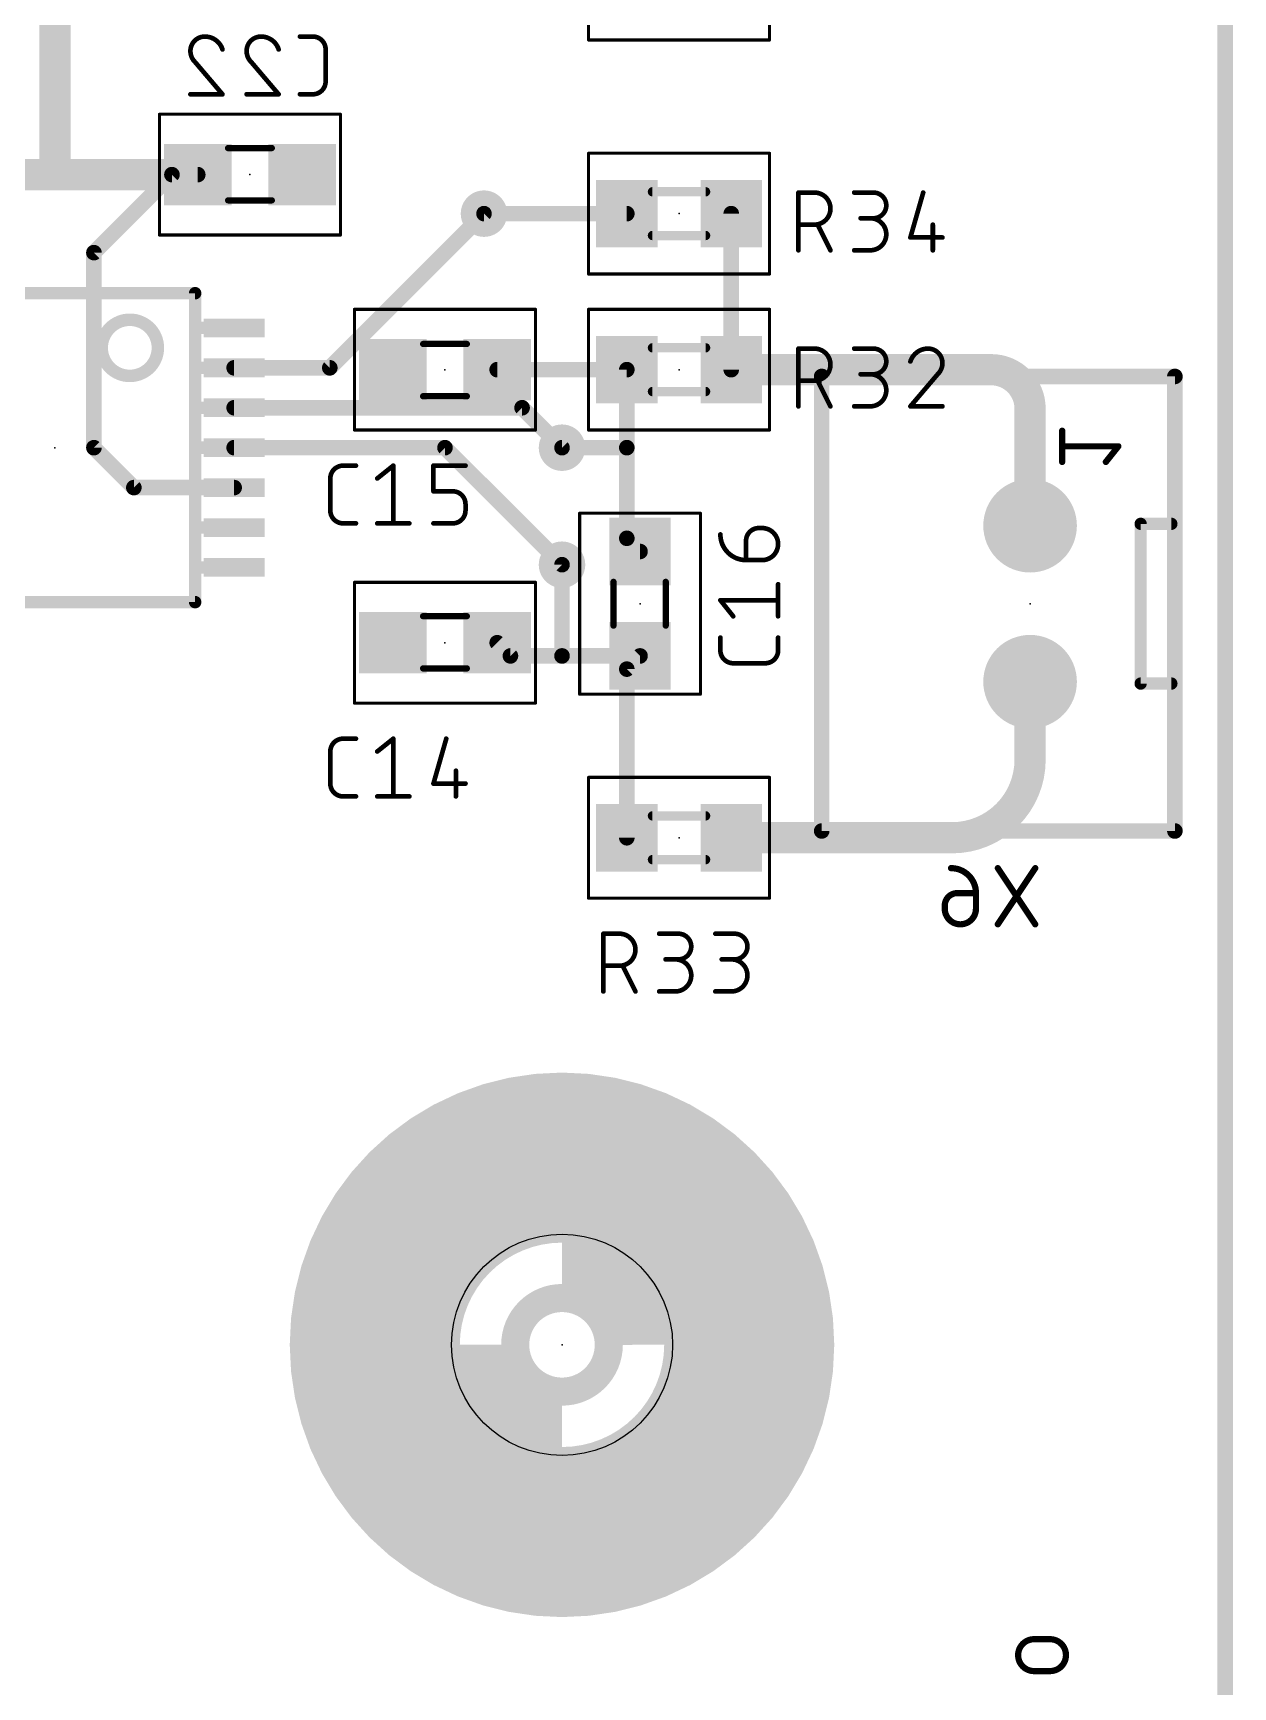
# Model space of a CAD drawing. Extents: x -10 to 79, y 9 to 113.
# Drawn here: x 59.33 to 78.87, y 30.63 to 57.55 of the extents above; entities that cross this region are included whole.
import ezdxf

# ---------------------------------------------------------------- set-up
doc = ezdxf.new("R2010")
doc.units = 0
for name, color, linetype in [('1', 12, 'CONTINUOUS'), ('16', 132, 'CONTINUOUS'), ('17', 110, 'CONTINUOUS'), ('18', 110, 'CONTINUOUS'), ('20', 31, 'CONTINUOUS'), ('21', 253, 'CONTINUOUS'), ('22', 253, 'CONTINUOUS'), ('23', 53, 'CONTINUOUS'), ('24', 53, 'CONTINUOUS'), ('25', 253, 'CONTINUOUS'), ('26', 253, 'CONTINUOUS'), ('39', 12, 'CONTINUOUS'), ('40', 132, 'CONTINUOUS'), ('41', 12, 'CONTINUOUS'), ('42', 132, 'CONTINUOUS'), ('43', 110, 'CONTINUOUS'), ('51', 253, 'CONTINUOUS'), ('52', 253, 'CONTINUOUS')]:
    doc.layers.add(name, color=color, linetype=linetype)

# ---------------------------------------------------------------- blocks, each defined once
blk = doc.blocks.new('RECT')
blk.add_solid([(-0.5, -0.5), (0.5, -0.5), (-0.5, 0.5), (0.5, 0.5)])
blk = doc.blocks.new('ROUNDP')
at = {"const_width": 0.5}
blk.add_lwpolyline([(0, -0.25, 1), (0, 0.25, 1), (0, -0.25)], format="xyb", dxfattribs=at)
blk = doc.blocks.new('ROUNDV')
at = {"const_width": 0.5}
blk.add_lwpolyline([(0, -0.25, 1), (0, 0.25, 1), (0, -0.25)], format="xyb", dxfattribs=at)

msp = doc.modelspace()

# ---------------------------------------------------------------- linework, layer by layer
at = {"layer": '1'}
for points, const_width in [([(78.74, 113.03), (78.74, 8.89)], 0.254), ([(66.675, 54.61), (69, 54.61)], 0.254), ([(70.7, 52.07), (70.7, 54.61)], 0.254), ([(70.7, 52.07), (74.93, 52.07)], 0.508), ([(69, 52.07), (66.89, 52.07)], 0.254), ([(69, 50.8), (69, 52.07)], 0.254), ([(75.565, 51.435), (75.565, 49.53)], 0.508), ([(67.945, 50.8), (69, 50.8)], 0.254), ([(69, 49.325), (69, 50.8)], 0.254), ([(67.945, 48.895), (67.945, 47.41)], 0.254), ([(67.105, 47.41), (66.89, 47.625)], 0.254), ([(67.945, 47.41), (67.105, 47.41)], 0.254), ([(69.215, 47.41), (67.945, 47.41)], 0.254), ([(69, 47.195), (69.215, 47.41)], 0.254), ([(69, 44.45), (69, 47.195)], 0.254), ([(75.565, 45.72), (75.565, 46.99)], 0.508), ([(70.7, 44.45), (74.295, 44.45)], 0.508)]:
    msp.add_lwpolyline(points, dxfattribs=dict(at, const_width=const_width))
for points, const_width in [([(66.675, 54.6735, 1), (66.675, 54.5465)], 0.127), ([(69, 54.5465, 1), (69, 54.6735)], 0.127), ([(70.7635, 54.61, 1), (70.6365, 54.61)], 0.127), ([(70.7, 52.197, 1), (70.7, 51.943)], 0.254), ([(75.565, 51.435, 0.4142), (74.93, 52.07)], 0.508), ([(74.93, 52.197, 1), (74.93, 51.943)], 0.254), ([(74.93, 51.943, 1), (74.93, 52.197)], 0.254), ([(66.89, 52.1335, 1), (66.89, 52.0065)], 0.127), ([(69.0635, 52.07, 1), (68.9365, 52.07)], 0.127), ([(69, 52.0065, 1), (69, 52.1335)], 0.127), ([(70.6365, 52.07, 1), (70.7635, 52.07)], 0.127), ([(75.692, 51.435, 1), (75.438, 51.435)], 0.254), ([(75.438, 51.435, 1), (75.692, 51.435)], 0.254), ([(67.945, 50.8635, 1), (67.945, 50.7365)], 0.127), ([(69.0635, 50.8, 1), (68.9365, 50.8)], 0.127), ([(69, 50.7365, 1), (69, 50.8635)], 0.127), ([(68.9365, 50.8, 1), (69.0635, 50.8)], 0.127), ([(75.438, 49.53, 1), (75.692, 49.53)], 0.254), ([(69, 49.325, 0.4142), (69.215, 49.11)], 0.254), ([(69.0635, 49.325, 1), (68.9365, 49.325)], 0.127), ([(68.9365, 49.325, 1), (69.0635, 49.325)], 0.127), ([(68.0085, 48.895, 1), (67.8815, 48.895)], 0.127), ([(69.215, 49.0465, 1), (69.215, 49.1735)], 0.127), ([(66.9349, 47.6699, 1), (66.8451, 47.5801)], 0.127), ([(67.105, 47.4735, 1), (67.105, 47.3465)], 0.127), ([(67.0601, 47.3651, 1), (67.1499, 47.4549)], 0.127), ([(67.945, 47.4735, 1), (67.945, 47.3465)], 0.127), ([(67.8815, 47.41, 1), (68.0085, 47.41)], 0.127), ([(67.945, 47.3465, 1), (67.945, 47.4735)], 0.127), ([(69.2599, 47.3651, 1), (69.1701, 47.4549)], 0.127), ([(69.215, 47.3465, 1), (69.215, 47.4735)], 0.127), ([(69.0635, 47.195, 1), (68.9365, 47.195)], 0.127), ([(68.9551, 47.2399, 1), (69.0449, 47.1501)], 0.127), ([(75.692, 46.99, 1), (75.438, 46.99)], 0.254), ([(74.295, 44.45, 0.4142), (75.565, 45.72)], 0.508), ([(75.692, 45.72, 1), (75.438, 45.72)], 0.254), ([(75.438, 45.72, 1), (75.692, 45.72)], 0.254), ([(70.7, 44.577, 1), (70.7, 44.323)], 0.254), ([(74.295, 44.577, 1), (74.295, 44.323)], 0.254), ([(74.295, 44.323, 1), (74.295, 44.577)], 0.254), ([(68.9365, 44.45, 1), (69.0635, 44.45)], 0.127)]:
    msp.add_lwpolyline(points, format="xyb", dxfattribs=dict(at, const_width=const_width))
at = {"layer": '16'}
for points, const_width in [([(78.74, 113.03), (78.74, 8.89)], 0.254), ([(59.69, 57.785), (61.595, 59.69)], 0.508), ([(59.69, 55.245), (59.69, 57.785)], 0.508), ([(58, 55.245), (59.69, 55.245)], 0.508), ([(59.69, 55.245), (62.015, 55.245)], 0.508), ([(60.325, 53.975), (61.595, 55.245)], 0.254), ([(61.595, 55.245), (62.015, 55.245)], 0.254), ([(64.165, 52.1), (66.675, 54.61)], 0.254), ([(60.325, 50.8), (60.325, 53.975)], 0.254), ([(62.6078, 52.1), (64.165, 52.1)], 0.254), ([(62.6078, 51.45), (67.295, 51.45)], 0.254), ([(67.295, 51.45), (67.945, 50.8)], 0.254), ([(60.975, 50.15), (60.325, 50.8)], 0.254), ([(62.6078, 50.8), (66.04, 50.8)], 0.254), ([(66.04, 50.8), (67.945, 48.895)], 0.254), ([(62.6078, 50.15), (60.975, 50.15)], 0.254)]:
    msp.add_lwpolyline(points, dxfattribs=dict(at, const_width=const_width))
for points, const_width in [([(59.6002, 57.8748, 1), (59.7798, 57.6952)], 0.254), ([(59.69, 55.372, 1), (59.69, 55.118)], 0.254), ([(59.69, 55.118, 1), (59.69, 55.372)], 0.254), ([(62.015, 55.118, 1), (62.015, 55.372)], 0.254), ([(59.563, 55.245, 1), (59.817, 55.245)], 0.254), ([(61.595, 55.3085, 1), (61.595, 55.1815)], 0.127), ([(61.6399, 55.2001, 1), (61.5501, 55.2899)], 0.127), ([(62.015, 55.1815, 1), (62.015, 55.3085)], 0.127), ([(66.7199, 54.5651, 1), (66.6301, 54.6549)], 0.127), ([(60.3885, 53.975, 1), (60.2615, 53.975)], 0.127), ([(60.2801, 54.0199, 1), (60.3699, 53.9301)], 0.127), ([(62.6078, 52.1635, 1), (62.6078, 52.0365)], 0.127), ([(64.1201, 52.1449, 1), (64.2099, 52.0551)], 0.127), ([(64.165, 52.0365, 1), (64.165, 52.1635)], 0.127), ([(62.6078, 51.5135, 1), (62.6078, 51.3865)], 0.127), ([(67.3399, 51.4949, 1), (67.2501, 51.4051)], 0.127), ([(67.295, 51.3865, 1), (67.295, 51.5135)], 0.127), ([(60.3699, 50.8449, 1), (60.2801, 50.7551)], 0.127), ([(62.6078, 50.8635, 1), (62.6078, 50.7365)], 0.127), ([(66.0849, 50.8449, 1), (65.9951, 50.7551)], 0.127), ([(66.04, 50.7365, 1), (66.04, 50.8635)], 0.127), ([(67.9001, 50.7551, 1), (67.9899, 50.8449)], 0.127), ([(60.2615, 50.8, 1), (60.3885, 50.8)], 0.127), ([(60.975, 50.2135, 1), (60.975, 50.0865)], 0.127), ([(60.9301, 50.1051, 1), (61.0199, 50.1949)], 0.127), ([(62.6078, 50.0865, 1), (62.6078, 50.2135)], 0.127), ([(67.9001, 48.8501, 1), (67.9899, 48.9399)], 0.127)]:
    msp.add_lwpolyline(points, format="xyb", dxfattribs=dict(at, const_width=const_width))
at = {"layer": '20', "const_width": 0.254}
msp.add_lwpolyline([(78.74, 113.03), (78.74, 8.89)], dxfattribs=at)
at = {"layer": '20'}
msp.add_circle((67.945, 36.195), 1.8, dxfattribs=at)
at = {"layer": '21'}
for points, const_width in [([(67.945, 32.766, 1), (67.945, 39.624, 1), (67.945, 32.766)], 0.1524), ([(67.945, 34.295, 1), (67.945, 38.095, 1), (67.945, 34.295)], 0.2032), ([(75.6299, 31.4028, 1), (75.6299, 30.8836)], 0.1016), ([(75.6299, 31.4282, 1), (75.6299, 31.3774)], 0.0508), ([(75.6299, 31.3774, 1), (75.6299, 31.4282)], 0.0508), ([(75.8896, 30.8836, 1), (75.8896, 31.4028)], 0.1016), ([(75.8896, 31.4282, 1), (75.8896, 31.3774)], 0.0508), ([(75.8896, 31.3774, 1), (75.8896, 31.4282)], 0.0508), ([(75.6299, 30.909, 1), (75.6299, 30.8582)], 0.0508), ([(75.6299, 30.8582, 1), (75.6299, 30.909)], 0.0508), ([(75.8896, 30.909, 1), (75.8896, 30.8582)], 0.0508), ([(75.8896, 30.8582, 1), (75.8896, 30.909)], 0.0508)]:
    msp.add_lwpolyline(points, format="xyb", dxfattribs=dict(at, const_width=const_width))
at = {"layer": '21', "const_width": 0.1016}
for points in [[(75.6299, 31.4028), (75.8896, 31.4028)], [(75.8896, 30.8836), (75.6299, 30.8836)]]:
    msp.add_lwpolyline(points, dxfattribs=at)
at = {"layer": '22'}
for points, const_width in [([(61.9728, 53.3146), (57.4072, 53.3146)], 0.2032), ([(72.1725, 44.56), (72.1725, 51.96)], 0.254), ([(72.1725, 51.96), (77.9225, 51.96)], 0.254), ([(77.9225, 51.96), (77.9225, 44.56)], 0.254), ([(77.865, 49.56), (77.365, 49.56)], 0.2), ([(77.365, 49.56), (77.365, 46.96)], 0.2), ([(57.4072, 48.2854), (61.9728, 48.2854)], 0.2032), ([(77.865, 46.96), (77.365, 46.96)], 0.2), ([(77.9225, 44.56), (72.1725, 44.56)], 0.254)]:
    msp.add_lwpolyline(points, dxfattribs=dict(at, const_width=const_width))
for points, const_width in [([(61.9728, 53.2638, 1), (61.9728, 53.3654)], 0.1016), ([(60.9092, 51.9684, 1), (60.9092, 52.8828, 1), (60.9092, 51.9684)], 0.2032), ([(72.236, 51.96, 1), (72.109, 51.96)], 0.127), ([(72.1725, 52.0235, 1), (72.1725, 51.8965)], 0.127), ([(77.986, 51.96, 1), (77.859, 51.96)], 0.127), ([(77.9225, 51.8965, 1), (77.9225, 52.0235)], 0.127), ([(77.365, 49.61, 1), (77.365, 49.51)], 0.1), ([(77.415, 49.56, 1), (77.315, 49.56)], 0.1), ([(77.865, 49.51, 1), (77.865, 49.61)], 0.1), ([(61.9728, 48.2346, 1), (61.9728, 48.3362)], 0.1016), ([(77.365, 47.01, 1), (77.365, 46.91)], 0.1), ([(77.315, 46.96, 1), (77.415, 46.96)], 0.1), ([(77.865, 46.91, 1), (77.865, 47.01)], 0.1), ([(72.1725, 44.6235, 1), (72.1725, 44.4965)], 0.127), ([(72.109, 44.56, 1), (72.236, 44.56)], 0.127), ([(77.859, 44.56, 1), (77.986, 44.56)], 0.127), ([(77.9225, 44.4965, 1), (77.9225, 44.6235)], 0.127)]:
    msp.add_lwpolyline(points, format="xyb", dxfattribs=dict(at, const_width=const_width))
at = {"layer": '23'}
for p in [(69.85, 54.61), (66.04, 52.07), (69.85, 52.07), (69.215, 48.26), (66.04, 47.625), (69.85, 44.45), (67.945, 36.195)]:
    msp.add_point(p, dxfattribs=at)
at = {"layer": '24'}
for p in [(62.865, 55.245), (59.69, 50.8), (75.565, 48.26)]:
    msp.add_point(p, dxfattribs=at)
at = {"layer": '25', "const_width": 0.0762}
for points in [[(71.7931, 54.0131), (71.7931, 54.9529)], [(71.7931, 54.9529), (72.0542, 54.9529)], [(72.7018, 54.9529), (73.0151, 54.9529)], [(73.825, 54.9529), (73.6162, 54.2219)], [(72.0542, 54.4308), (71.7931, 54.4308)], [(72.3152, 54.0131), (72.1064, 54.4308)], [(73.0151, 54.5352), (72.8062, 54.5352)], [(73.9817, 54.4308), (73.9817, 54.0131)], [(73.6162, 54.2219), (74.1383, 54.2219)], [(72.7018, 54.0131), (72.9628, 54.0131)], [(71.7931, 51.4731), (71.7931, 52.4129)], [(71.7931, 52.4129), (72.0542, 52.4129)], [(72.7018, 52.4129), (73.0151, 52.4129)], [(73.0151, 51.9952), (72.8062, 51.9952)], [(74.06, 51.9952), (73.6162, 51.4731)], [(72.0542, 51.8908), (71.7931, 51.8908)], [(72.3152, 51.4731), (72.1064, 51.8908)], [(72.7018, 51.4731), (72.9628, 51.4731)], [(73.6162, 51.4731), (74.1383, 51.4731)], [(64.3819, 50.5079), (64.5908, 50.5079)], [(64.9377, 50.2991), (65.1987, 50.5079)], [(65.1987, 50.5079), (65.1987, 49.5681)], [(65.8521, 50.0902), (65.8521, 50.5079)], [(65.8521, 50.5079), (66.3742, 50.5079)], [(64.1731, 49.7769), (64.1731, 50.2991)], [(66.1653, 50.0902), (65.8521, 50.0902)], [(66.3742, 49.7769), (66.3742, 49.8814)], [(64.5908, 49.5681), (64.3819, 49.5681)], [(64.9377, 49.5681), (65.4598, 49.5681)], [(65.8521, 49.5681), (66.1653, 49.5681)], [(70.9408, 48.9698), (70.9408, 49.2831)], [(71.1496, 49.4919), (71.2018, 49.4919)], [(71.2018, 48.9698), (70.9408, 48.9698)], [(71.4629, 48.0554), (71.4629, 48.5775)], [(70.7319, 48.0554), (70.5231, 48.3164)], [(70.5231, 48.3164), (71.4629, 48.3164)], [(70.5231, 47.4997), (70.5231, 47.7085)], [(71.4629, 47.7085), (71.4629, 47.4997)], [(71.2541, 47.2908), (70.7319, 47.2908)], [(64.3819, 46.0629), (64.5908, 46.0629)], [(64.9377, 45.8541), (65.1987, 46.0629)], [(65.1987, 46.0629), (65.1987, 45.1231)], [(66.0609, 46.0629), (65.8521, 45.3319)], [(64.1731, 45.3319), (64.1731, 45.8541)], [(66.2175, 45.5408), (66.2175, 45.1231)], [(65.8521, 45.3319), (66.3742, 45.3319)], [(64.5908, 45.1231), (64.3819, 45.1231)], [(64.9377, 45.1231), (65.4598, 45.1231)], [(68.6181, 41.9481), (68.6181, 42.8879)], [(68.6181, 42.8879), (68.8792, 42.8879)], [(69.5268, 42.8879), (69.8401, 42.8879)], [(70.4412, 42.8879), (70.7545, 42.8879)], [(68.8792, 42.3658), (68.6181, 42.3658)], [(69.1402, 41.9481), (68.9314, 42.3658)], [(69.8401, 42.4702), (69.6312, 42.4702)], [(70.7545, 42.4702), (70.5456, 42.4702)], [(69.5268, 41.9481), (69.7878, 41.9481)], [(70.4412, 41.9481), (70.7022, 41.9481)]]:
    msp.add_lwpolyline(points, dxfattribs=at)
at = {"layer": '25'}
for points, const_width in [([(71.7931, 54.9719, 1), (71.7931, 54.9338)], 0.0381), ([(71.8122, 54.9529, 1), (71.7741, 54.9529)], 0.0381), ([(72.0542, 54.4308, 1), (72.0542, 54.9529)], 0.0762), ([(72.0542, 54.9719, 1), (72.0542, 54.9338)], 0.0381), ([(72.0542, 54.9338, 1), (72.0542, 54.9719)], 0.0381), ([(72.7018, 54.9719, 1), (72.7018, 54.9338)], 0.0381), ([(73.0151, 54.5352, 1), (73.0151, 54.9529)], 0.0762), ([(73.0151, 54.9719, 1), (73.0151, 54.9338)], 0.0381), ([(73.0151, 54.9338, 1), (73.0151, 54.9719)], 0.0381), ([(73.8433, 54.9477, 1), (73.8067, 54.9581)], 0.0381), ([(71.7931, 54.4498, 1), (71.7931, 54.4117)], 0.0381), ([(72.0542, 54.4498, 1), (72.0542, 54.4117)], 0.0381), ([(72.0542, 54.4117, 1), (72.0542, 54.4498)], 0.0381), ([(72.1234, 54.4393, 1), (72.0893, 54.4223)], 0.0381), ([(72.8062, 54.5543, 1), (72.8062, 54.5162)], 0.0381), ([(72.9628, 54.0131, 1), (72.9628, 54.5352)], 0.0762), ([(72.9628, 54.5543, 1), (72.9628, 54.5162)], 0.0381), ([(73.0151, 54.5543, 1), (73.0151, 54.5162)], 0.0381), ([(73.0151, 54.5162, 1), (73.0151, 54.5543)], 0.0381), ([(74.0007, 54.4308, 1), (73.9626, 54.4308)], 0.0381), ([(73.6162, 54.241, 1), (73.6162, 54.2029)], 0.0381), ([(73.5979, 54.2272, 1), (73.6345, 54.2167)], 0.0381), ([(74.1383, 54.2029, 1), (74.1383, 54.241)], 0.0381), ([(71.7741, 54.0131, 1), (71.8122, 54.0131)], 0.0381), ([(72.2982, 54.0046, 1), (72.3322, 54.0216)], 0.0381), ([(72.7018, 54.0322, 1), (72.7018, 53.9941)], 0.0381), ([(72.9628, 54.0322, 1), (72.9628, 53.9941)], 0.0381), ([(72.9628, 53.9941, 1), (72.9628, 54.0322)], 0.0381), ([(73.9626, 54.0131, 1), (74.0007, 54.0131)], 0.0381), ([(71.7931, 52.432, 1), (71.7931, 52.3939)], 0.0381), ([(71.8122, 52.4129, 1), (71.7741, 52.4129)], 0.0381), ([(72.0542, 52.432, 1), (72.0542, 52.3939)], 0.0381), ([(72.0542, 51.8908, 1), (72.0542, 52.4129)], 0.0762), ([(72.0542, 52.3939, 1), (72.0542, 52.432)], 0.0381), ([(72.7018, 52.432, 1), (72.7018, 52.3939)], 0.0381), ([(73.0151, 52.432, 1), (73.0151, 52.3939)], 0.0381), ([(73.0151, 51.9952, 1), (73.0151, 52.4129)], 0.0762), ([(73.0151, 52.3939, 1), (73.0151, 52.432)], 0.0381), ([(73.9033, 52.4129, 0.3252), (73.6162, 52.2041)], 0.0762), ([(73.9033, 52.432, 1), (73.9033, 52.3939)], 0.0381), ([(74.1383, 52.178, 0.4142), (73.9033, 52.4129)], 0.0762), ([(73.9033, 52.3939, 1), (73.9033, 52.4319)], 0.0381), ([(72.8062, 52.0143, 1), (72.8062, 51.9762)], 0.0381), ([(72.9628, 51.4731, 1), (72.9628, 51.9952)], 0.0762), ([(72.9628, 52.0143, 1), (72.9628, 51.9762)], 0.0381), ([(73.0151, 52.0143, 1), (73.0151, 51.9762)], 0.0381), ([(73.0151, 51.9762, 1), (73.0151, 52.0143)], 0.0381), ([(73.5981, 52.2099, 1), (73.6343, 52.1982)], 0.0381), ([(74.0468, 52.009, 1), (74.0731, 51.9814)], 0.0381), ([(74.06, 51.9952, 0.2052), (74.1383, 52.178)], 0.0762), ([(74.0745, 51.9829, 1), (74.0455, 52.0075)], 0.0381), ([(74.1573, 52.1779, 1), (74.1192, 52.178)], 0.0381), ([(74.1192, 52.178, 1), (74.1573, 52.178)], 0.0381), ([(71.7931, 51.9098, 1), (71.7931, 51.8717)], 0.0381), ([(72.0542, 51.9098, 1), (72.0542, 51.8717)], 0.0381), ([(72.0542, 51.8717, 1), (72.0542, 51.9098)], 0.0381), ([(72.1234, 51.8993, 1), (72.0893, 51.8823)], 0.0381), ([(71.7741, 51.4731, 1), (71.8122, 51.4731)], 0.0381), ([(72.2982, 51.4646, 1), (72.3322, 51.4816)], 0.0381), ([(72.7018, 51.4922, 1), (72.7018, 51.4541)], 0.0381), ([(72.9628, 51.4922, 1), (72.9628, 51.4541)], 0.0381), ([(72.9628, 51.4541, 1), (72.9628, 51.4922)], 0.0381), ([(73.6162, 51.4922, 1), (73.6162, 51.4541)], 0.0381), ([(73.6017, 51.4854, 1), (73.6307, 51.4608)], 0.0381), ([(74.1383, 51.4541, 1), (74.1383, 51.4922)], 0.0381), ([(64.3819, 50.5079, 0.4142), (64.1731, 50.2991)], 0.0762), ([(64.3819, 50.5269, 1), (64.3819, 50.4888)], 0.0381), ([(64.3819, 50.4889, 1), (64.3819, 50.5269)], 0.0381), ([(64.5908, 50.4888, 1), (64.5908, 50.5269)], 0.0381), ([(65.2178, 50.5079, 1), (65.1797, 50.5079)], 0.0381), ([(65.2106, 50.493, 1), (65.1868, 50.5228)], 0.0381), ([(65.8711, 50.5079, 1), (65.833, 50.5079)], 0.0381), ([(65.8521, 50.5269, 1), (65.8521, 50.4888)], 0.0381), ([(66.3742, 50.4888, 1), (66.3742, 50.5269)], 0.0381), ([(64.1921, 50.2991, 1), (64.1541, 50.2991)], 0.0381), ([(64.1541, 50.2991, 1), (64.1921, 50.2991)], 0.0381), ([(64.9258, 50.3139, 1), (64.9496, 50.2842)], 0.0381), ([(65.8521, 50.1093, 1), (65.8521, 50.0712)], 0.0381), ([(65.833, 50.0902, 1), (65.8711, 50.0902)], 0.0381), ([(66.3742, 49.8814, 0.4142), (66.1653, 50.0902)], 0.0762), ([(66.1653, 50.1093, 1), (66.1653, 50.0712)], 0.0381), ([(66.1653, 50.0712, 1), (66.1653, 50.1093)], 0.0381), ([(64.1731, 49.7769, 0.4142), (64.3819, 49.5681)], 0.0762), ([(64.1921, 49.7769, 1), (64.1541, 49.7769)], 0.0381), ([(66.1653, 49.5681, 0.4142), (66.3742, 49.7769)], 0.0762), ([(66.3932, 49.8814, 1), (66.3551, 49.8814)], 0.0381), ([(66.3551, 49.8814, 1), (66.3932, 49.8814)], 0.0381), ([(66.3932, 49.7769, 1), (66.3551, 49.7769)], 0.0381), ([(64.1541, 49.7769, 1), (64.1921, 49.7769)], 0.0381), ([(64.3819, 49.5872, 1), (64.3819, 49.5491)], 0.0381), ([(64.3819, 49.5491, 1), (64.3819, 49.5872)], 0.0381), ([(64.5908, 49.5491, 1), (64.5908, 49.5872)], 0.0381), ([(64.9377, 49.5872, 1), (64.9377, 49.5491)], 0.0381), ([(65.1797, 49.5681, 1), (65.2178, 49.5681)], 0.0381), ([(65.4598, 49.5491, 1), (65.4598, 49.5872)], 0.0381), ([(65.8521, 49.5872, 1), (65.8521, 49.5491)], 0.0381), ([(66.1653, 49.5872, 1), (66.1653, 49.5491)], 0.0381), ([(66.1653, 49.5491, 1), (66.1653, 49.5872)], 0.0381), ([(66.3551, 49.7769, 1), (66.3932, 49.7769)], 0.0381), ([(70.5231, 49.3875, 0.4142), (70.9408, 48.9698)], 0.0762), ([(70.5421, 49.3875, 1), (70.504, 49.3875)], 0.0381), ([(71.1496, 49.4919, 0.4142), (70.9408, 49.2831)], 0.0762), ([(70.9598, 49.2831, 1), (70.9217, 49.2831)], 0.0381), ([(70.9217, 49.2831, 1), (70.9598, 49.2831)], 0.0381), ([(71.1496, 49.511, 1), (71.1496, 49.4729)], 0.0381), ([(71.1496, 49.4729, 1), (71.1496, 49.511)], 0.0381), ([(71.2018, 49.511, 1), (71.2018, 49.4729)], 0.0381), ([(71.2018, 48.9698, 1), (71.2018, 49.4919)], 0.0762), ([(71.2018, 49.4729, 1), (71.2018, 49.511)], 0.0381), ([(70.9408, 48.9888, 1), (70.9408, 48.9507)], 0.0381), ([(70.9408, 48.9507, 1), (70.9408, 48.9888)], 0.0381), ([(71.2018, 48.9888, 1), (71.2018, 48.9507)], 0.0381), ([(71.2018, 48.9507, 1), (71.2018, 48.9888)], 0.0381), ([(70.9217, 48.9698, 1), (70.9598, 48.9698)], 0.0381), ([(71.4819, 48.5775, 1), (71.4439, 48.5775)], 0.0381), ([(70.5231, 48.3355, 1), (70.5231, 48.2974)], 0.0381), ([(70.538, 48.3283, 1), (70.5082, 48.3045)], 0.0381), ([(71.4629, 48.2974, 1), (71.4629, 48.3355)], 0.0381), ([(70.7171, 48.0435, 1), (70.7468, 48.0673)], 0.0381), ([(71.4439, 48.0554, 1), (71.4819, 48.0554)], 0.0381), ([(70.5421, 47.7085, 1), (70.5041, 47.7085)], 0.0381), ([(71.4819, 47.7085, 1), (71.4439, 47.7085)], 0.0381), ([(70.5231, 47.4997, 0.4142), (70.7319, 47.2908)], 0.0762), ([(70.5421, 47.4997, 1), (70.504, 47.4997)], 0.0381), ([(70.5041, 47.4997, 1), (70.5421, 47.4997)], 0.0381), ([(71.2541, 47.2908, 0.4142), (71.4629, 47.4997)], 0.0762), ([(71.4819, 47.4997, 1), (71.4439, 47.4997)], 0.0381), ([(71.4439, 47.4997, 1), (71.4819, 47.4997)], 0.0381), ([(70.7319, 47.3099, 1), (70.7319, 47.2718)], 0.0381), ([(70.7319, 47.2718, 1), (70.7319, 47.3099)], 0.0381), ([(71.2541, 47.3099, 1), (71.2541, 47.2718)], 0.0381), ([(71.2541, 47.2718, 1), (71.2541, 47.3099)], 0.0381), ([(64.3819, 46.0629, 0.4142), (64.1731, 45.8541)], 0.0762), ([(64.3819, 46.0819, 1), (64.3819, 46.0438)], 0.0381), ([(64.3819, 46.0439, 1), (64.3819, 46.0819)], 0.0381), ([(64.5908, 46.0438, 1), (64.5908, 46.0819)], 0.0381), ([(65.2178, 46.0629, 1), (65.1797, 46.0629)], 0.0381), ([(65.2106, 46.048, 1), (65.1868, 46.0778)], 0.0381), ([(66.0792, 46.0577, 1), (66.0426, 46.0681)], 0.0381), ([(64.1921, 45.8541, 1), (64.1541, 45.8541)], 0.0381), ([(64.1541, 45.8541, 1), (64.1921, 45.8541)], 0.0381), ([(64.9258, 45.8689, 1), (64.9496, 45.8392)], 0.0381), ([(66.2366, 45.5408, 1), (66.1985, 45.5408)], 0.0381), ([(64.1731, 45.3319, 0.4142), (64.3819, 45.1231)], 0.0762), ([(64.1921, 45.3319, 1), (64.1541, 45.3319)], 0.0381), ([(64.1541, 45.3319, 1), (64.1921, 45.3319)], 0.0381), ([(65.8337, 45.3372, 1), (65.8704, 45.3267)], 0.0381), ([(65.8521, 45.351, 1), (65.8521, 45.3129)], 0.0381), ([(66.3742, 45.3129, 1), (66.3742, 45.351)], 0.0381), ([(64.3819, 45.1422, 1), (64.3819, 45.1041)], 0.0381), ([(64.3819, 45.1041, 1), (64.3819, 45.1422)], 0.0381), ([(64.5908, 45.1041, 1), (64.5908, 45.1422)], 0.0381), ([(64.9377, 45.1422, 1), (64.9377, 45.1041)], 0.0381), ([(65.1797, 45.1231, 1), (65.2178, 45.1231)], 0.0381), ([(65.4598, 45.1041, 1), (65.4598, 45.1422)], 0.0381), ([(66.1985, 45.1231, 1), (66.2366, 45.1231)], 0.0381), ([(68.6371, 42.8879, 1), (68.5991, 42.8879)], 0.0381), ([(68.6181, 42.907, 1), (68.6181, 42.8689)], 0.0381), ([(68.8792, 42.3658, 1), (68.8792, 42.8879)], 0.0762), ([(68.8792, 42.907, 1), (68.8792, 42.8689)], 0.0381), ([(68.8792, 42.8689, 1), (68.8792, 42.907)], 0.0381), ([(69.5268, 42.907, 1), (69.5268, 42.8689)], 0.0381), ([(69.8401, 42.4702, 1), (69.8401, 42.8879)], 0.0762), ([(69.8401, 42.907, 1), (69.8401, 42.8689)], 0.0381), ([(69.8401, 42.8689, 1), (69.8401, 42.907)], 0.0381), ([(70.4412, 42.907, 1), (70.4412, 42.8689)], 0.0381), ([(70.7545, 42.4702, 1), (70.7545, 42.8879)], 0.0762), ([(70.7545, 42.907, 1), (70.7545, 42.8689)], 0.0381), ([(70.7545, 42.8689, 1), (70.7545, 42.907)], 0.0381), ([(68.6181, 42.3848, 1), (68.6181, 42.3467)], 0.0381), ([(68.8792, 42.3848, 1), (68.8792, 42.3467)], 0.0381), ([(68.8792, 42.3467, 1), (68.8792, 42.3848)], 0.0381), ([(68.9484, 42.3743, 1), (68.9143, 42.3573)], 0.0381), ([(69.6312, 42.4893, 1), (69.6312, 42.4512)], 0.0381), ([(69.7878, 42.4893, 1), (69.7878, 42.4512)], 0.0381), ([(69.7878, 41.9481, 1), (69.7878, 42.4702)], 0.0762), ([(69.8401, 42.4893, 1), (69.8401, 42.4512)], 0.0381), ([(69.8401, 42.4512, 1), (69.8401, 42.4893)], 0.0381), ([(70.5456, 42.4893, 1), (70.5456, 42.4512)], 0.0381), ([(70.7022, 42.4893, 1), (70.7022, 42.4512)], 0.0381), ([(70.7022, 41.9481, 1), (70.7022, 42.4702)], 0.0762), ([(70.7545, 42.4893, 1), (70.7545, 42.4512)], 0.0381), ([(70.7545, 42.4512, 1), (70.7545, 42.4893)], 0.0381), ([(68.5991, 41.9481, 1), (68.6371, 41.9481)], 0.0381), ([(69.1232, 41.9396, 1), (69.1572, 41.9566)], 0.0381), ([(69.5268, 41.9672, 1), (69.5268, 41.9291)], 0.0381), ([(69.7878, 41.9672, 1), (69.7878, 41.9291)], 0.0381), ([(69.7878, 41.9291, 1), (69.7878, 41.9672)], 0.0381), ([(70.4412, 41.9672, 1), (70.4412, 41.9291)], 0.0381), ([(70.7022, 41.9672, 1), (70.7022, 41.9291)], 0.0381), ([(70.7022, 41.9291, 1), (70.7022, 41.9672)], 0.0381)]:
    msp.add_lwpolyline(points, format="xyb", dxfattribs=dict(at, const_width=const_width))
at = {"layer": '26'}
for points, const_width in [([(62.1308, 57.4929, 0.4142), (61.8958, 57.258)], 0.0762), ([(62.4179, 57.2841, 0.3252), (62.1308, 57.4929)], 0.0762), ([(62.1308, 57.5119, 1), (62.1308, 57.4739)], 0.0381), ([(62.1308, 57.4739, 1), (62.1308, 57.512)], 0.0381), ([(63.0452, 57.4929, 0.4142), (62.8102, 57.258)], 0.0762), ([(63.3323, 57.2841, 0.3252), (63.0452, 57.4929)], 0.0762), ([(63.0452, 57.5119, 1), (63.0452, 57.4739)], 0.0381), ([(63.0452, 57.4739, 1), (63.0452, 57.512)], 0.0381), ([(63.6792, 57.512, 1), (63.6792, 57.4739)], 0.0381), ([(64.0969, 57.2841, 0.4142), (63.8881, 57.4929)], 0.0762), ([(63.8881, 57.5119, 1), (63.8881, 57.4738)], 0.0381), ([(63.8881, 57.4739, 1), (63.8881, 57.512)], 0.0381), ([(61.8958, 57.258, 0.2053), (61.9741, 57.0752)], 0.0762), ([(61.9149, 57.258, 1), (61.8768, 57.2579)], 0.0381), ([(61.8768, 57.258, 1), (61.9149, 57.258)], 0.0381), ([(61.9887, 57.0875, 1), (61.9596, 57.0629)], 0.0381), ([(61.961, 57.0614, 1), (61.9873, 57.089)], 0.0381), ([(62.3998, 57.2782, 1), (62.4361, 57.2899)], 0.0381), ([(62.8102, 57.258, 0.2053), (62.8885, 57.0752)], 0.0762), ([(62.8293, 57.258, 1), (62.7912, 57.2579)], 0.0381), ([(62.7912, 57.258, 1), (62.8293, 57.258)], 0.0381), ([(62.9031, 57.0875, 1), (62.874, 57.0629)], 0.0381), ([(62.8754, 57.0614, 1), (62.9017, 57.089)], 0.0381), ([(63.3142, 57.2782, 1), (63.3505, 57.2899)], 0.0381), ([(64.1159, 57.2841, 1), (64.0779, 57.2841)], 0.0381), ([(64.0779, 57.2841, 1), (64.1159, 57.2841)], 0.0381), ([(61.8958, 56.5722, 1), (61.8958, 56.5341)], 0.0381), ([(62.4034, 56.5408, 1), (62.4324, 56.5654)], 0.0381), ([(62.4179, 56.5341, 1), (62.4179, 56.5722)], 0.0381), ([(62.8102, 56.5722, 1), (62.8102, 56.5341)], 0.0381), ([(63.3178, 56.5408, 1), (63.3468, 56.5654)], 0.0381), ([(63.3323, 56.5341, 1), (63.3323, 56.5722)], 0.0381), ([(63.6792, 56.5722, 1), (63.6792, 56.5341)], 0.0381), ([(63.8881, 56.5531, 0.4142), (64.0969, 56.7619)], 0.0762), ([(63.8881, 56.5722, 1), (63.8881, 56.5341)], 0.0381), ([(63.8881, 56.5341, 1), (63.8881, 56.5722)], 0.0381), ([(64.1159, 56.7619, 1), (64.0779, 56.7619)], 0.0381), ([(64.0779, 56.7619, 1), (64.1159, 56.7619)], 0.0381), ([(74.684, 43.5488, 0.4142), (74.2776, 43.9552)], 0.1016), ([(74.2776, 43.9806, 1), (74.2776, 43.9298)], 0.0508), ([(75.0607, 43.9693, 1), (75.0185, 43.9411)], 0.0508), ([(75.6703, 43.9411, 1), (75.6281, 43.9693)], 0.0508), ([(74.3792, 43.5488, 0.4142), (74.176, 43.3456)], 0.1016), ([(74.2014, 43.3456, 1), (74.1506, 43.3456)], 0.0508), ([(74.1506, 43.3456, 1), (74.2014, 43.3456)], 0.0508), ([(74.3792, 43.5742, 1), (74.3792, 43.5234)], 0.0508), ([(74.3792, 43.5234, 1), (74.3792, 43.5742)], 0.0508), ([(74.7094, 43.5488, 1), (74.6586, 43.5488)], 0.0508), ([(74.6586, 43.5488, 1), (74.7094, 43.5488)], 0.0508), ([(74.684, 43.5234, 1), (74.684, 43.5742)], 0.0508), ([(74.176, 43.2948, 1), (74.684, 43.2948)], 0.1016), ([(74.2014, 43.2948, 1), (74.1506, 43.2948)], 0.0508), ([(74.1506, 43.2948, 1), (74.2014, 43.2948)], 0.0508), ([(74.7094, 43.2948, 1), (74.6586, 43.2948)], 0.0508), ([(74.6586, 43.2948, 1), (74.7094, 43.2948)], 0.0508), ([(75.0185, 43.0549, 1), (75.0607, 43.0267)], 0.0508), ([(75.6281, 43.0267, 1), (75.6703, 43.0549)], 0.0508)]:
    msp.add_lwpolyline(points, format="xyb", dxfattribs=dict(at, const_width=const_width))
for points, const_width in [([(63.8881, 57.4929), (63.6792, 57.4929)], 0.0762), ([(61.9741, 57.0752), (62.4179, 56.5531)], 0.0762), ([(62.8885, 57.0752), (63.3323, 56.5531)], 0.0762), ([(64.0969, 56.7619), (64.0969, 57.2841)], 0.0762), ([(62.4179, 56.5531), (61.8958, 56.5531)], 0.0762), ([(63.3323, 56.5531), (62.8102, 56.5531)], 0.0762), ([(63.6792, 56.5531), (63.8881, 56.5531)], 0.0762), ([(75.6492, 43.0408), (75.0396, 43.9552)], 0.1016), ([(75.6492, 43.9552), (75.0396, 43.0408)], 0.1016), ([(74.176, 43.3456), (74.176, 43.2948)], 0.1016), ([(74.684, 43.5488), (74.3792, 43.5488)], 0.1016), ([(74.684, 43.2948), (74.684, 43.5488)], 0.1016)]:
    msp.add_lwpolyline(points, dxfattribs=dict(at, const_width=const_width))
at = {"layer": '39', "const_width": 0.0508}
for points in [[(68.377, 57.437), (68.377, 59.403)], [(71.323, 59.403), (71.323, 57.437)], [(71.323, 57.437), (68.377, 57.437)], [(68.377, 55.593), (71.323, 55.593)], [(68.377, 53.627), (68.377, 55.593)], [(71.323, 55.593), (71.323, 53.627)], [(71.323, 53.627), (68.377, 53.627)], [(64.567, 51.087), (64.567, 53.053)], [(64.567, 53.053), (67.513, 53.053)], [(67.513, 53.053), (67.513, 51.087)], [(68.377, 53.053), (71.323, 53.053)], [(68.377, 51.087), (68.377, 53.053)], [(71.323, 53.053), (71.323, 51.087)], [(67.513, 51.087), (64.567, 51.087)], [(71.323, 51.087), (68.377, 51.087)], [(68.232, 46.787), (68.232, 49.733)], [(68.232, 49.733), (70.198, 49.733)], [(70.198, 49.733), (70.198, 46.787)], [(64.567, 48.608), (67.513, 48.608)], [(64.567, 46.642), (64.567, 48.608)], [(67.513, 48.608), (67.513, 46.642)], [(67.513, 46.642), (64.567, 46.642)], [(70.198, 46.787), (68.232, 46.787)], [(68.377, 45.433), (71.323, 45.433)], [(68.377, 43.467), (68.377, 45.433)], [(71.323, 45.433), (71.323, 43.467)], [(71.323, 43.467), (68.377, 43.467)]]:
    msp.add_lwpolyline(points, dxfattribs=at)
at = {"layer": '39'}
for points, const_width in [([(68.377, 57.4497, 1), (68.377, 57.4243)], 0.0254), ([(68.3643, 57.437, 1), (68.3897, 57.437)], 0.0254), ([(71.3103, 57.437, 1), (71.3357, 57.437)], 0.0254), ([(71.323, 57.4243, 1), (71.323, 57.4497)], 0.0254), ([(68.377, 55.6057, 1), (68.377, 55.5803)], 0.0254), ([(68.3897, 55.593, 1), (68.3643, 55.593)], 0.0254), ([(71.3357, 55.593, 1), (71.3103, 55.593)], 0.0254), ([(71.323, 55.5803, 1), (71.323, 55.6057)], 0.0254), ([(68.377, 53.6397, 1), (68.377, 53.6143)], 0.0254), ([(68.3643, 53.627, 1), (68.3897, 53.627)], 0.0254), ([(71.3103, 53.627, 1), (71.3357, 53.627)], 0.0254), ([(71.323, 53.6143, 1), (71.323, 53.6397)], 0.0254), ([(64.5797, 53.053, 1), (64.5543, 53.053)], 0.0254), ([(64.567, 53.0657, 1), (64.567, 53.0403)], 0.0254), ([(67.5257, 53.053, 1), (67.5003, 53.053)], 0.0254), ([(67.513, 53.0403, 1), (67.513, 53.0657)], 0.0254), ([(68.377, 53.0657, 1), (68.377, 53.0403)], 0.0254), ([(68.3897, 53.053, 1), (68.3643, 53.053)], 0.0254), ([(71.3357, 53.053, 1), (71.3103, 53.053)], 0.0254), ([(71.323, 53.0403, 1), (71.323, 53.0657)], 0.0254), ([(64.567, 51.0997, 1), (64.567, 51.0743)], 0.0254), ([(64.5543, 51.087, 1), (64.5797, 51.087)], 0.0254), ([(67.5003, 51.087, 1), (67.5257, 51.087)], 0.0254), ([(67.513, 51.0743, 1), (67.513, 51.0997)], 0.0254), ([(68.377, 51.0997, 1), (68.377, 51.0743)], 0.0254), ([(68.3643, 51.087, 1), (68.3897, 51.087)], 0.0254), ([(71.3103, 51.087, 1), (71.3357, 51.087)], 0.0254), ([(71.323, 51.0743, 1), (71.323, 51.0997)], 0.0254), ([(68.2447, 49.733, 1), (68.2193, 49.733)], 0.0254), ([(68.232, 49.7457, 1), (68.232, 49.7203)], 0.0254), ([(70.2107, 49.733, 1), (70.1853, 49.733)], 0.0254), ([(70.198, 49.7203, 1), (70.198, 49.7457)], 0.0254), ([(64.567, 48.6207, 1), (64.567, 48.5953)], 0.0254), ([(64.5797, 48.608, 1), (64.5543, 48.608)], 0.0254), ([(67.5257, 48.608, 1), (67.5003, 48.608)], 0.0254), ([(67.513, 48.5953, 1), (67.513, 48.6207)], 0.0254), ([(64.567, 46.6547, 1), (64.567, 46.6293)], 0.0254), ([(64.5543, 46.642, 1), (64.5797, 46.642)], 0.0254), ([(67.5003, 46.642, 1), (67.5257, 46.642)], 0.0254), ([(67.513, 46.6293, 1), (67.513, 46.6547)], 0.0254), ([(68.232, 46.7997, 1), (68.232, 46.7743)], 0.0254), ([(68.2193, 46.787, 1), (68.2447, 46.787)], 0.0254), ([(70.1853, 46.787, 1), (70.2107, 46.787)], 0.0254), ([(70.198, 46.7743, 1), (70.198, 46.7997)], 0.0254), ([(68.377, 45.4457, 1), (68.377, 45.4203)], 0.0254), ([(68.3897, 45.433, 1), (68.3643, 45.433)], 0.0254), ([(71.3357, 45.433, 1), (71.3103, 45.433)], 0.0254), ([(71.323, 45.4203, 1), (71.323, 45.4457)], 0.0254), ([(68.377, 43.4797, 1), (68.377, 43.4543)], 0.0254), ([(68.3643, 43.467, 1), (68.3897, 43.467)], 0.0254), ([(71.3103, 43.467, 1), (71.3357, 43.467)], 0.0254), ([(71.323, 43.4543, 1), (71.323, 43.4797)], 0.0254), ([(67.945, 33.147, 1), (67.945, 39.243, 1), (67.945, 33.147)], 2.7686)]:
    msp.add_lwpolyline(points, format="xyb", dxfattribs=dict(at, const_width=const_width))
at = {"layer": '40', "const_width": 0.0508}
for points in [[(64.338, 56.228), (61.392, 56.228)], [(61.392, 56.228), (61.392, 54.262)], [(64.338, 54.262), (64.338, 56.228)], [(61.392, 54.262), (64.338, 54.262)]]:
    msp.add_lwpolyline(points, dxfattribs=at)
at = {"layer": '40'}
for points, const_width in [([(61.392, 56.2407, 1), (61.392, 56.2153)], 0.0254), ([(61.4047, 56.228, 1), (61.3793, 56.228)], 0.0254), ([(64.3507, 56.228, 1), (64.3253, 56.228)], 0.0254), ([(64.338, 56.2153, 1), (64.338, 56.2407)], 0.0254), ([(61.392, 54.2747, 1), (61.392, 54.2493)], 0.0254), ([(61.3793, 54.262, 1), (61.4047, 54.262)], 0.0254), ([(64.3253, 54.262, 1), (64.3507, 54.262)], 0.0254), ([(64.338, 54.2493, 1), (64.338, 54.2747)], 0.0254), ([(67.945, 33.147, 1), (67.945, 39.243, 1), (67.945, 33.147)], 2.7686)]:
    msp.add_lwpolyline(points, format="xyb", dxfattribs=dict(at, const_width=const_width))
at = {"layer": '41', "const_width": 2.032}
msp.add_lwpolyline([(67.945, 33.147, 1), (67.945, 39.243, 1), (67.945, 33.147)], format="xyb", dxfattribs=at)
at = {"layer": '42', "const_width": 2.032}
msp.add_lwpolyline([(67.945, 33.147, 1), (67.945, 39.243, 1), (67.945, 33.147)], format="xyb", dxfattribs=at)
at = {"layer": '43', "const_width": 2.032}
msp.add_lwpolyline([(67.945, 33.147, 1), (67.945, 39.243, 1), (67.945, 33.147)], format="xyb", dxfattribs=at)
at = {"layer": '51'}
for points, const_width in [([(70.282, 54.966), (69.418, 54.966)], 0.1524), ([(69.418, 54.254), (70.282, 54.254)], 0.1524), ([(66.396, 52.489), (65.684, 52.489)], 0.1016), ([(70.282, 52.426), (69.418, 52.426)], 0.1524), ([(69.418, 51.714), (70.282, 51.714)], 0.1524), ([(66.396, 51.638), (65.684, 51.638)], 0.1016), ([(68.783, 47.904), (68.783, 48.616)], 0.1016), ([(69.634, 47.904), (69.634, 48.616)], 0.1016), ([(65.684, 48.057), (66.396, 48.057)], 0.1016), ([(65.684, 47.206), (66.396, 47.206)], 0.1016), ([(70.282, 44.806), (69.418, 44.806)], 0.1524), ([(69.418, 44.094), (70.282, 44.094)], 0.1524)]:
    msp.add_lwpolyline(points, dxfattribs=dict(at, const_width=const_width))
for points, const_width in [([(69.418, 55.0041, 1), (69.418, 54.9279)], 0.0762), ([(70.282, 54.9279, 1), (70.282, 55.0041)], 0.0762), ([(69.418, 54.2921, 1), (69.418, 54.2159)], 0.0762), ([(70.282, 54.2159, 1), (70.282, 54.2921)], 0.0762), ([(65.684, 52.5144, 1), (65.684, 52.4636)], 0.0508), ([(66.396, 52.4636, 1), (66.396, 52.5144)], 0.0508), ([(69.418, 52.4641, 1), (69.418, 52.3879)], 0.0762), ([(70.282, 52.3879, 1), (70.282, 52.4641)], 0.0762), ([(69.418, 51.7521, 1), (69.418, 51.6759)], 0.0762), ([(70.282, 51.6759, 1), (70.282, 51.7521)], 0.0762), ([(65.684, 51.6634, 1), (65.684, 51.6126)], 0.0508), ([(66.396, 51.6126, 1), (66.396, 51.6634)], 0.0508), ([(68.8084, 48.616, 1), (68.7576, 48.616)], 0.0508), ([(69.6594, 48.616, 1), (69.6086, 48.616)], 0.0508), ([(65.684, 48.0824, 1), (65.684, 48.0316)], 0.0508), ([(66.396, 48.0316, 1), (66.396, 48.0824)], 0.0508), ([(68.7576, 47.904, 1), (68.8084, 47.904)], 0.0508), ([(69.6086, 47.904, 1), (69.6594, 47.904)], 0.0508), ([(65.684, 47.2314, 1), (65.684, 47.1806)], 0.0508), ([(66.396, 47.1806, 1), (66.396, 47.2314)], 0.0508), ([(69.418, 44.8441, 1), (69.418, 44.7679)], 0.0762), ([(70.282, 44.7679, 1), (70.282, 44.8441)], 0.0762), ([(69.418, 44.1321, 1), (69.418, 44.0559)], 0.0762), ([(70.282, 44.0559, 1), (70.282, 44.1321)], 0.0762), ([(70.104, 36.195, 0.4142), (67.945, 38.354)], 2.4892), ([(65.786, 36.195, 0.4142), (67.945, 34.036)], 2.4892), ([(67.945, 35.433, 1), (67.945, 36.957, 1), (67.945, 35.433)], 0.4572)]:
    msp.add_lwpolyline(points, format="xyb", dxfattribs=dict(at, const_width=const_width))
at = {"layer": '52'}
for points, const_width in [([(63.221, 55.677), (62.509, 55.677)], 0.1016), ([(63.221, 54.826), (62.509, 54.826)], 0.1016), ([(61.9728, 53.3146), (61.9728, 48.2854)], 0.2032), ([(76.0873, 50.5687), (76.0873, 51.0767)], 0.1016), ([(77.0017, 50.8227), (76.0873, 50.8227)], 0.1016), ([(76.7985, 50.5687), (77.0017, 50.8227)], 0.1016)]:
    msp.add_lwpolyline(points, dxfattribs=dict(at, const_width=const_width))
for points, const_width in [([(62.509, 55.7024, 1), (62.509, 55.6516)], 0.0508), ([(63.221, 55.6516, 1), (63.221, 55.7024)], 0.0508), ([(62.509, 54.8514, 1), (62.509, 54.8006)], 0.0508), ([(63.221, 54.8006, 1), (63.221, 54.8514)], 0.0508), ([(62.0236, 53.3146, 1), (61.922, 53.3146)], 0.1016), ([(76.1127, 51.0767, 1), (76.0619, 51.0767)], 0.0508), ([(76.0873, 50.8481, 1), (76.0873, 50.7973)], 0.0508), ([(77.0215, 50.8068, 1), (76.9819, 50.8386)], 0.0508), ([(77.0017, 50.7973, 1), (77.0017, 50.8481)], 0.0508), ([(76.0619, 50.5687, 1), (76.1127, 50.5687)], 0.0508), ([(76.7787, 50.5846, 1), (76.8183, 50.5528)], 0.0508), ([(61.922, 48.2854, 1), (62.0236, 48.2854)], 0.1016)]:
    msp.add_lwpolyline(points, format="xyb", dxfattribs=dict(at, const_width=const_width))

# ---------------------------------------------------------------- block references
at = {"layer": '1', "yscale": 1.1}
for p in [(69, 54.61), (70.7, 54.61), (69, 52.07), (70.7, 52.07), (69, 44.45), (70.7, 44.45)]:
    msp.add_blockref('RECT', p, dxfattribs=at)
at = {"layer": '1', "xscale": 1.1}
for p, rotation in [((65.19, 52.07), 180), ((66.89, 52.07), 180), ((69.215, 49.11), 90), ((69.215, 47.41), 90)]:
    msp.add_blockref('RECT', p, dxfattribs=dict(at, rotation=rotation))
for p in [(65.19, 47.625), (66.89, 47.625)]:
    msp.add_blockref('RECT', p, dxfattribs=at)
at = {"layer": '16', "xscale": 1.1, "rotation": 180}
for p in [(62.015, 55.245), (63.715, 55.245)]:
    msp.add_blockref('RECT', p, dxfattribs=at)
at = {"layer": '16', "xscale": 0.3048, "yscale": 0.9906, "rotation": 270}
for p in [(62.6078, 52.75), (62.6078, 52.1), (62.6078, 51.45), (62.6078, 50.8), (62.6078, 50.15), (62.6078, 49.5), (62.6078, 48.85)]:
    msp.add_blockref('RECT', p, dxfattribs=at)
at = {"layer": '17', "xscale": 1.524, "yscale": 1.524, "rotation": 180}
for p in [(75.565, 49.53), (75.565, 49.53), (75.565, 46.99), (75.565, 46.99)]:
    msp.add_blockref('ROUNDP', p, dxfattribs=at)
at = {"layer": '18', "xscale": 0.7564, "yscale": 0.7564}
for p in [(66.675, 54.61), (66.675, 54.61), (67.945, 50.8), (67.945, 50.8), (67.945, 48.895), (67.945, 48.895)]:
    msp.add_blockref('ROUNDV', p, dxfattribs=at)
at = {"layer": '51'}
for p, xscale, yscale in [((69.215, 54.61), 0.4064, 0.8636), ((70.485, 54.61), 0.4064, 0.8636), ((69.215, 52.07), 0.4064, 0.8636), ((70.485, 52.07), 0.4064, 0.8636), ((65.4519, 47.6301), 0.5001, 0.95), ((66.6202, 47.6301), 0.5001, 0.95), ((69.215, 44.45), 0.4064, 0.8636), ((70.485, 44.45), 0.4064, 0.8636)]:
    msp.add_blockref('RECT', p, dxfattribs=dict(at, xscale=xscale, yscale=yscale))
at = {"layer": '51', "xscale": 0.5001, "yscale": 0.95}
for p, rotation in [((65.4597, 52.0649), 180), ((66.6282, 52.0649), 180), ((69.2099, 48.8403), 90), ((69.2099, 47.6718), 90)]:
    msp.add_blockref('RECT', p, dxfattribs=dict(at, rotation=rotation))
at = {"layer": '52'}
for p, xscale, yscale, rotation in [((62.2848, 55.2501), 0.5001, 0.95, 180), ((63.4532, 55.2501), 0.5001, 0.95, 180), ((62.3919, 52.75), 0.2032, 0.8382, 270), ((62.3919, 52.1), 0.2032, 0.8382, 270), ((62.3919, 51.45), 0.2032, 0.8382, 270), ((62.3919, 50.8), 0.2032, 0.8382, 270), ((62.3919, 50.15), 0.2032, 0.8382, 270), ((62.3919, 49.5), 0.2032, 0.8382, 270), ((62.3919, 48.85), 0.2032, 0.8382, 270)]:
    msp.add_blockref('RECT', p, dxfattribs=dict(at, xscale=xscale, yscale=yscale, rotation=rotation))

doc.saveas('drawing.dxf')
